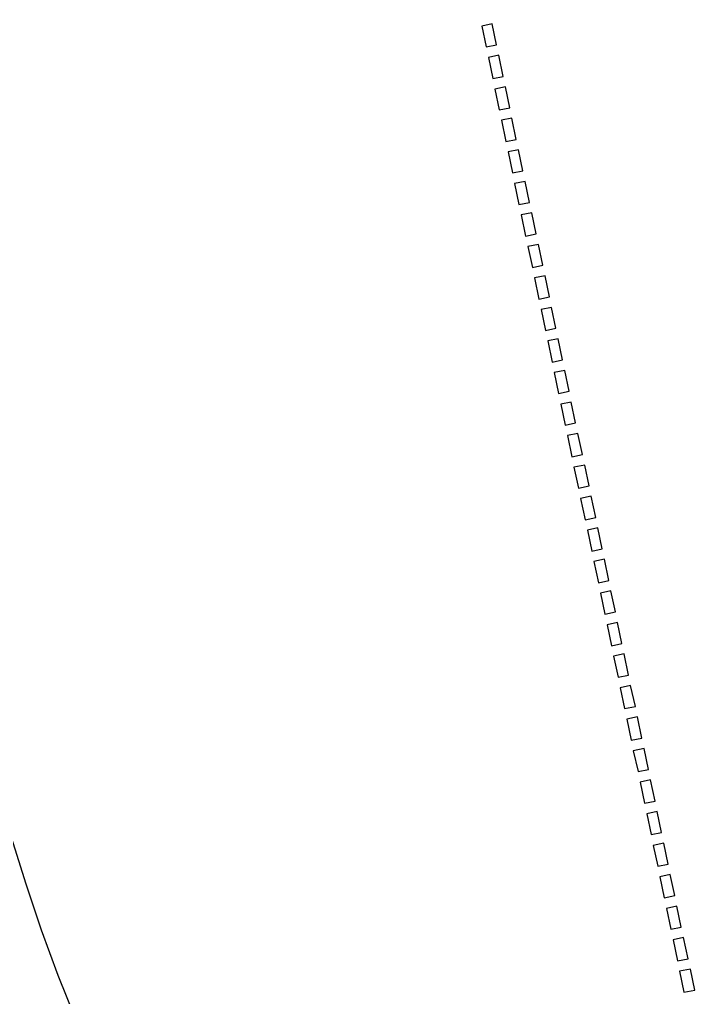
# Model space of a CAD drawing. Header units: centimetres. Extents: x -14.4 to 14.4, y -14.4 to 14.4.
# Drawn here: x -3.173 to -0.968, y 3.884 to 7.024 of the extents above; entities that cross this region are included whole.
import ezdxf
from ezdxf.lldxf.tags import DXFTag

# ---------------------------------------------------------------- set-up
doc = ezdxf.new("R2010")
doc.units = ezdxf.units.CM
doc.header["$MEASUREMENT"] = 0
doc.layers.add('Layer 1', color=7, linetype='Continuous')
tags = doc.linetypes.add('New Line1', pattern=[39354470.199999996, 4372718.9, -34981751.3]).pattern_tags.tags
tags[6:7] = [DXFTag(74, 4), DXFTag(75, 0), DXFTag(340, '0'), DXFTag(46, 1.0), DXFTag(50, 0.0), DXFTag(44, 0.0), DXFTag(45, 0.0)]
tags[4:5] = [DXFTag(74, 4), DXFTag(75, 0), DXFTag(340, '0'), DXFTag(46, 1.0), DXFTag(50, 0.0), DXFTag(44, 0.0), DXFTag(45, 0.0)]
tags = doc.linetypes.add('New Line26', pattern=[39354470.199999996, 4372718.9, -34981751.3]).pattern_tags.tags
tags[6:7] = [DXFTag(74, 4), DXFTag(75, 0), DXFTag(340, '0'), DXFTag(46, 1.0), DXFTag(50, 0.0), DXFTag(44, 0.0), DXFTag(45, 0.0)]
tags[4:5] = [DXFTag(74, 4), DXFTag(75, 0), DXFTag(340, '0'), DXFTag(46, 1.0), DXFTag(50, 0.0), DXFTag(44, 0.0), DXFTag(45, 0.0)]
tags = doc.linetypes.add('New Line28', pattern=[39354470.199999996, 4372718.9, -34981751.3]).pattern_tags.tags
tags[6:7] = [DXFTag(74, 4), DXFTag(75, 0), DXFTag(340, '0'), DXFTag(46, 1.0), DXFTag(50, 0.0), DXFTag(44, 0.0), DXFTag(45, 0.0)]
tags[4:5] = [DXFTag(74, 4), DXFTag(75, 0), DXFTag(340, '0'), DXFTag(46, 1.0), DXFTag(50, 0.0), DXFTag(44, 0.0), DXFTag(45, 0.0)]
tags = doc.linetypes.add('New Line31', pattern=[39354470.199999996, 4372718.9, -34981751.3]).pattern_tags.tags
tags[6:7] = [DXFTag(74, 4), DXFTag(75, 0), DXFTag(340, '0'), DXFTag(46, 1.0), DXFTag(50, 0.0), DXFTag(44, 0.0), DXFTag(45, 0.0)]
tags[4:5] = [DXFTag(74, 4), DXFTag(75, 0), DXFTag(340, '0'), DXFTag(46, 1.0), DXFTag(50, 0.0), DXFTag(44, 0.0), DXFTag(45, 0.0)]
tags = doc.linetypes.add('New Line33', pattern=[39354470.199999996, 4372718.9, -34981751.3]).pattern_tags.tags
tags[6:7] = [DXFTag(74, 4), DXFTag(75, 0), DXFTag(340, '0'), DXFTag(46, 1.0), DXFTag(50, 0.0), DXFTag(44, 0.0), DXFTag(45, 0.0)]
tags[4:5] = [DXFTag(74, 4), DXFTag(75, 0), DXFTag(340, '0'), DXFTag(46, 1.0), DXFTag(50, 0.0), DXFTag(44, 0.0), DXFTag(45, 0.0)]
tags = doc.linetypes.add('New Line35', pattern=[39354470.199999996, 4372718.9, -34981751.3]).pattern_tags.tags
tags[6:7] = [DXFTag(74, 4), DXFTag(75, 0), DXFTag(340, '0'), DXFTag(46, 1.0), DXFTag(50, 0.0), DXFTag(44, 0.0), DXFTag(45, 0.0)]
tags[4:5] = [DXFTag(74, 4), DXFTag(75, 0), DXFTag(340, '0'), DXFTag(46, 1.0), DXFTag(50, 0.0), DXFTag(44, 0.0), DXFTag(45, 0.0)]
tags = doc.linetypes.add('New Line38', pattern=[39354470.199999996, 4372718.9, -34981751.3]).pattern_tags.tags
tags[6:7] = [DXFTag(74, 4), DXFTag(75, 0), DXFTag(340, '0'), DXFTag(46, 1.0), DXFTag(50, 0.0), DXFTag(44, 0.0), DXFTag(45, 0.0)]
tags[4:5] = [DXFTag(74, 4), DXFTag(75, 0), DXFTag(340, '0'), DXFTag(46, 1.0), DXFTag(50, 0.0), DXFTag(44, 0.0), DXFTag(45, 0.0)]
tags = doc.linetypes.add('New Line40', pattern=[39354470.199999996, 4372718.9, -34981751.3]).pattern_tags.tags
tags[6:7] = [DXFTag(74, 4), DXFTag(75, 0), DXFTag(340, '0'), DXFTag(46, 1.0), DXFTag(50, 0.0), DXFTag(44, 0.0), DXFTag(45, 0.0)]
tags[4:5] = [DXFTag(74, 4), DXFTag(75, 0), DXFTag(340, '0'), DXFTag(46, 1.0), DXFTag(50, 0.0), DXFTag(44, 0.0), DXFTag(45, 0.0)]
tags = doc.linetypes.add('New Line43', pattern=[39354470.199999996, 4372718.9, -34981751.3]).pattern_tags.tags
tags[6:7] = [DXFTag(74, 4), DXFTag(75, 0), DXFTag(340, '0'), DXFTag(46, 1.0), DXFTag(50, 0.0), DXFTag(44, 0.0), DXFTag(45, 0.0)]
tags[4:5] = [DXFTag(74, 4), DXFTag(75, 0), DXFTag(340, '0'), DXFTag(46, 1.0), DXFTag(50, 0.0), DXFTag(44, 0.0), DXFTag(45, 0.0)]
tags = doc.linetypes.add('New Line45', pattern=[39354470.199999996, 4372718.9, -34981751.3]).pattern_tags.tags
tags[6:7] = [DXFTag(74, 4), DXFTag(75, 0), DXFTag(340, '0'), DXFTag(46, 1.0), DXFTag(50, 0.0), DXFTag(44, 0.0), DXFTag(45, 0.0)]
tags[4:5] = [DXFTag(74, 4), DXFTag(75, 0), DXFTag(340, '0'), DXFTag(46, 1.0), DXFTag(50, 0.0), DXFTag(44, 0.0), DXFTag(45, 0.0)]
tags = doc.linetypes.add('New Line47', pattern=[39354470.199999996, 4372718.9, -34981751.3]).pattern_tags.tags
tags[6:7] = [DXFTag(74, 4), DXFTag(75, 0), DXFTag(340, '0'), DXFTag(46, 1.0), DXFTag(50, 0.0), DXFTag(44, 0.0), DXFTag(45, 0.0)]
tags[4:5] = [DXFTag(74, 4), DXFTag(75, 0), DXFTag(340, '0'), DXFTag(46, 1.0), DXFTag(50, 0.0), DXFTag(44, 0.0), DXFTag(45, 0.0)]
tags = doc.linetypes.add('New Line50', pattern=[39354470.199999996, 4372718.9, -34981751.3]).pattern_tags.tags
tags[6:7] = [DXFTag(74, 4), DXFTag(75, 0), DXFTag(340, '0'), DXFTag(46, 1.0), DXFTag(50, 0.0), DXFTag(44, 0.0), DXFTag(45, 0.0)]
tags[4:5] = [DXFTag(74, 4), DXFTag(75, 0), DXFTag(340, '0'), DXFTag(46, 1.0), DXFTag(50, 0.0), DXFTag(44, 0.0), DXFTag(45, 0.0)]
tags = doc.linetypes.add('New Line52', pattern=[39354470.199999996, 4372718.9, -34981751.3]).pattern_tags.tags
tags[6:7] = [DXFTag(74, 4), DXFTag(75, 0), DXFTag(340, '0'), DXFTag(46, 1.0), DXFTag(50, 0.0), DXFTag(44, 0.0), DXFTag(45, 0.0)]
tags[4:5] = [DXFTag(74, 4), DXFTag(75, 0), DXFTag(340, '0'), DXFTag(46, 1.0), DXFTag(50, 0.0), DXFTag(44, 0.0), DXFTag(45, 0.0)]
tags = doc.linetypes.add('New Line55', pattern=[39354470.199999996, 4372718.9, -34981751.3]).pattern_tags.tags
tags[6:7] = [DXFTag(74, 4), DXFTag(75, 0), DXFTag(340, '0'), DXFTag(46, 1.0), DXFTag(50, 0.0), DXFTag(44, 0.0), DXFTag(45, 0.0)]
tags[4:5] = [DXFTag(74, 4), DXFTag(75, 0), DXFTag(340, '0'), DXFTag(46, 1.0), DXFTag(50, 0.0), DXFTag(44, 0.0), DXFTag(45, 0.0)]
tags = doc.linetypes.add('New Line57', pattern=[39354470.199999996, 4372718.9, -34981751.3]).pattern_tags.tags
tags[6:7] = [DXFTag(74, 4), DXFTag(75, 0), DXFTag(340, '0'), DXFTag(46, 1.0), DXFTag(50, 0.0), DXFTag(44, 0.0), DXFTag(45, 0.0)]
tags[4:5] = [DXFTag(74, 4), DXFTag(75, 0), DXFTag(340, '0'), DXFTag(46, 1.0), DXFTag(50, 0.0), DXFTag(44, 0.0), DXFTag(45, 0.0)]
tags = doc.linetypes.add('New Line60', pattern=[39354470.199999996, 4372718.9, -34981751.3]).pattern_tags.tags
tags[6:7] = [DXFTag(74, 4), DXFTag(75, 0), DXFTag(340, '0'), DXFTag(46, 1.0), DXFTag(50, 0.0), DXFTag(44, 0.0), DXFTag(45, 0.0)]
tags[4:5] = [DXFTag(74, 4), DXFTag(75, 0), DXFTag(340, '0'), DXFTag(46, 1.0), DXFTag(50, 0.0), DXFTag(44, 0.0), DXFTag(45, 0.0)]
tags = doc.linetypes.add('New Line62', pattern=[39354470.199999996, 4372718.9, -34981751.3]).pattern_tags.tags
tags[6:7] = [DXFTag(74, 4), DXFTag(75, 0), DXFTag(340, '0'), DXFTag(46, 1.0), DXFTag(50, 0.0), DXFTag(44, 0.0), DXFTag(45, 0.0)]
tags[4:5] = [DXFTag(74, 4), DXFTag(75, 0), DXFTag(340, '0'), DXFTag(46, 1.0), DXFTag(50, 0.0), DXFTag(44, 0.0), DXFTag(45, 0.0)]
tags = doc.linetypes.add('New Line64', pattern=[39354470.199999996, 4372718.9, -34981751.3]).pattern_tags.tags
tags[6:7] = [DXFTag(74, 4), DXFTag(75, 0), DXFTag(340, '0'), DXFTag(46, 1.0), DXFTag(50, 0.0), DXFTag(44, 0.0), DXFTag(45, 0.0)]
tags[4:5] = [DXFTag(74, 4), DXFTag(75, 0), DXFTag(340, '0'), DXFTag(46, 1.0), DXFTag(50, 0.0), DXFTag(44, 0.0), DXFTag(45, 0.0)]
tags = doc.linetypes.add('New Line67', pattern=[39354470.199999996, 4372718.9, -34981751.3]).pattern_tags.tags
tags[6:7] = [DXFTag(74, 4), DXFTag(75, 0), DXFTag(340, '0'), DXFTag(46, 1.0), DXFTag(50, 0.0), DXFTag(44, 0.0), DXFTag(45, 0.0)]
tags[4:5] = [DXFTag(74, 4), DXFTag(75, 0), DXFTag(340, '0'), DXFTag(46, 1.0), DXFTag(50, 0.0), DXFTag(44, 0.0), DXFTag(45, 0.0)]
tags = doc.linetypes.add('New Line69', pattern=[39354470.199999996, 4372718.9, -34981751.3]).pattern_tags.tags
tags[6:7] = [DXFTag(74, 4), DXFTag(75, 0), DXFTag(340, '0'), DXFTag(46, 1.0), DXFTag(50, 0.0), DXFTag(44, 0.0), DXFTag(45, 0.0)]
tags[4:5] = [DXFTag(74, 4), DXFTag(75, 0), DXFTag(340, '0'), DXFTag(46, 1.0), DXFTag(50, 0.0), DXFTag(44, 0.0), DXFTag(45, 0.0)]
tags = doc.linetypes.add('New Line72', pattern=[39354470.199999996, 4372718.9, -34981751.3]).pattern_tags.tags
tags[6:7] = [DXFTag(74, 4), DXFTag(75, 0), DXFTag(340, '0'), DXFTag(46, 1.0), DXFTag(50, 0.0), DXFTag(44, 0.0), DXFTag(45, 0.0)]
tags[4:5] = [DXFTag(74, 4), DXFTag(75, 0), DXFTag(340, '0'), DXFTag(46, 1.0), DXFTag(50, 0.0), DXFTag(44, 0.0), DXFTag(45, 0.0)]
tags = doc.linetypes.add('New Line74', pattern=[39354470.199999996, 4372718.9, -34981751.3]).pattern_tags.tags
tags[6:7] = [DXFTag(74, 4), DXFTag(75, 0), DXFTag(340, '0'), DXFTag(46, 1.0), DXFTag(50, 0.0), DXFTag(44, 0.0), DXFTag(45, 0.0)]
tags[4:5] = [DXFTag(74, 4), DXFTag(75, 0), DXFTag(340, '0'), DXFTag(46, 1.0), DXFTag(50, 0.0), DXFTag(44, 0.0), DXFTag(45, 0.0)]
tags = doc.linetypes.add('New Line77', pattern=[39354470.199999996, 4372718.9, -34981751.3]).pattern_tags.tags
tags[6:7] = [DXFTag(74, 4), DXFTag(75, 0), DXFTag(340, '0'), DXFTag(46, 1.0), DXFTag(50, 0.0), DXFTag(44, 0.0), DXFTag(45, 0.0)]
tags[4:5] = [DXFTag(74, 4), DXFTag(75, 0), DXFTag(340, '0'), DXFTag(46, 1.0), DXFTag(50, 0.0), DXFTag(44, 0.0), DXFTag(45, 0.0)]
tags = doc.linetypes.add('New Line79', pattern=[39354470.199999996, 4372718.9, -34981751.3]).pattern_tags.tags
tags[6:7] = [DXFTag(74, 4), DXFTag(75, 0), DXFTag(340, '0'), DXFTag(46, 1.0), DXFTag(50, 0.0), DXFTag(44, 0.0), DXFTag(45, 0.0)]
tags[4:5] = [DXFTag(74, 4), DXFTag(75, 0), DXFTag(340, '0'), DXFTag(46, 1.0), DXFTag(50, 0.0), DXFTag(44, 0.0), DXFTag(45, 0.0)]
tags = doc.linetypes.add('New Line81', pattern=[39354470.199999996, 4372718.9, -34981751.3]).pattern_tags.tags
tags[6:7] = [DXFTag(74, 4), DXFTag(75, 0), DXFTag(340, '0'), DXFTag(46, 1.0), DXFTag(50, 0.0), DXFTag(44, 0.0), DXFTag(45, 0.0)]
tags[4:5] = [DXFTag(74, 4), DXFTag(75, 0), DXFTag(340, '0'), DXFTag(46, 1.0), DXFTag(50, 0.0), DXFTag(44, 0.0), DXFTag(45, 0.0)]
tags = doc.linetypes.add('New Line84', pattern=[39354470.199999996, 4372718.9, -34981751.3]).pattern_tags.tags
tags[6:7] = [DXFTag(74, 4), DXFTag(75, 0), DXFTag(340, '0'), DXFTag(46, 1.0), DXFTag(50, 0.0), DXFTag(44, 0.0), DXFTag(45, 0.0)]
tags[4:5] = [DXFTag(74, 4), DXFTag(75, 0), DXFTag(340, '0'), DXFTag(46, 1.0), DXFTag(50, 0.0), DXFTag(44, 0.0), DXFTag(45, 0.0)]
tags = doc.linetypes.add('New Line86', pattern=[39354470.199999996, 4372718.9, -34981751.3]).pattern_tags.tags
tags[6:7] = [DXFTag(74, 4), DXFTag(75, 0), DXFTag(340, '0'), DXFTag(46, 1.0), DXFTag(50, 0.0), DXFTag(44, 0.0), DXFTag(45, 0.0)]
tags[4:5] = [DXFTag(74, 4), DXFTag(75, 0), DXFTag(340, '0'), DXFTag(46, 1.0), DXFTag(50, 0.0), DXFTag(44, 0.0), DXFTag(45, 0.0)]
tags = doc.linetypes.add('New Line89', pattern=[39354470.199999996, 4372718.9, -34981751.3]).pattern_tags.tags
tags[6:7] = [DXFTag(74, 4), DXFTag(75, 0), DXFTag(340, '0'), DXFTag(46, 1.0), DXFTag(50, 0.0), DXFTag(44, 0.0), DXFTag(45, 0.0)]
tags[4:5] = [DXFTag(74, 4), DXFTag(75, 0), DXFTag(340, '0'), DXFTag(46, 1.0), DXFTag(50, 0.0), DXFTag(44, 0.0), DXFTag(45, 0.0)]
tags = doc.linetypes.add('New Line91', pattern=[39354470.199999996, 4372718.9, -34981751.3]).pattern_tags.tags
tags[6:7] = [DXFTag(74, 4), DXFTag(75, 0), DXFTag(340, '0'), DXFTag(46, 1.0), DXFTag(50, 0.0), DXFTag(44, 0.0), DXFTag(45, 0.0)]
tags[4:5] = [DXFTag(74, 4), DXFTag(75, 0), DXFTag(340, '0'), DXFTag(46, 1.0), DXFTag(50, 0.0), DXFTag(44, 0.0), DXFTag(45, 0.0)]
tags = doc.linetypes.add('New Line93', pattern=[39354470.199999996, 4372718.9, -34981751.3]).pattern_tags.tags
tags[6:7] = [DXFTag(74, 4), DXFTag(75, 0), DXFTag(340, '0'), DXFTag(46, 1.0), DXFTag(50, 0.0), DXFTag(44, 0.0), DXFTag(45, 0.0)]
tags[4:5] = [DXFTag(74, 4), DXFTag(75, 0), DXFTag(340, '0'), DXFTag(46, 1.0), DXFTag(50, 0.0), DXFTag(44, 0.0), DXFTag(45, 0.0)]
tags = doc.linetypes.add('New Line96', pattern=[39354470.199999996, 4372718.9, -34981751.3]).pattern_tags.tags
tags[6:7] = [DXFTag(74, 4), DXFTag(75, 0), DXFTag(340, '0'), DXFTag(46, 1.0), DXFTag(50, 0.0), DXFTag(44, 0.0), DXFTag(45, 0.0)]
tags[4:5] = [DXFTag(74, 4), DXFTag(75, 0), DXFTag(340, '0'), DXFTag(46, 1.0), DXFTag(50, 0.0), DXFTag(44, 0.0), DXFTag(45, 0.0)]
tags = doc.linetypes.add('New Line98', pattern=[39354470.199999996, 4372718.9, -34981751.3]).pattern_tags.tags
tags[6:7] = [DXFTag(74, 4), DXFTag(75, 0), DXFTag(340, '0'), DXFTag(46, 1.0), DXFTag(50, 0.0), DXFTag(44, 0.0), DXFTag(45, 0.0)]
tags[4:5] = [DXFTag(74, 4), DXFTag(75, 0), DXFTag(340, '0'), DXFTag(46, 1.0), DXFTag(50, 0.0), DXFTag(44, 0.0), DXFTag(45, 0.0)]

msp = doc.modelspace()

# ---------------------------------------------------------------- linework, layer by layer
at = {"layer": 'Layer 1', "color": 16, "linetype": 'New Line1', "lineweight": 25}
msp.add_open_spline([(0.12846, 13.36284), (-0.33776, 13.36284), (-0.71601, 12.92147), (-0.71601, 11.89579), (-0.71601, 11.89579), (-0.82514, 12.47589), (-1.08516, 12.88459), (-1.38813, 12.88459), (-1.38813, 12.88459), (-1.78939, 12.88459), (-2.58808, 12.45567), (-2.11519, 11.28505), (-2.11519, 11.28505), (-3.63478, 9.46595), (-4.28084, 4.82834), (-2.11412, 2.37828), (-2.11412, 2.37828), (-4.57524, 4.49917), (-9.16838, 3.85118), (-10.97673, 2.34058), (-10.97673, 2.34058), (-12.14735, 2.81347), (-12.57626, 2.01478), (-12.57626, 1.61352), (-12.57626, 1.61352), (-12.57626, 1.31055), (-12.16756, 1.05052), (-11.58746, 0.94139), (-11.58746, 0.94139), (-12.61315, 0.94139), (-13.05451, 0.56315), (-13.05451, 0.09693), (-13.05451, 0.09693), (-13.05451, -0.33846), (-12.71917, -0.6966), (-11.7878, -0.74216), (-11.7878, -0.74216), (-12.22709, -0.87177), (-12.5181, -1.09727), (-12.5181, -1.35289), (-12.5181, -1.35289), (-12.5181, -1.75415), (-12.33591, -2.69676), (-10.91856, -2.07995), (-10.91856, -2.07995), (-9.66314, -3.79138), (-5.02522, -4.40025), (-2.37909, -2.35246), (-2.37909, -2.35246), (-4.52343, -4.80799), (-3.87706, -9.42383), (-2.36186, -11.23769), (-2.36186, -11.23769), (-2.83475, -12.40831), (-2.03606, -12.83723), (-1.6348, -12.83723), (-1.6348, -12.83723), (-1.33182, -12.83723), (-1.0718, -12.42853), (-0.96267, -11.84843), (-0.96267, -11.84843), (-0.96267, -12.87411), (-0.58442, -13.31547), (-0.1182, -13.31547), (-0.1182, -13.31547), (0.31719, -13.31547), (0.67533, -12.98013), (0.72088, -12.04877), (0.72088, -12.04877), (0.8505, -12.48806), (1.07599, -12.77906), (1.33162, -12.77906), (1.33162, -12.77906), (1.73288, -12.77906), (2.67549, -12.59687), (2.05868, -11.17953), (2.05868, -11.17953), (3.82119, -9.88663), (4.4142, -5.00618), (2.14054, -2.40847), (2.14054, -2.40847), (4.73811, -4.6827), (9.61968, -4.08925), (10.91267, -2.32661), (10.91267, -2.32661), (12.33002, -2.94343), (12.5122, -2.00081), (12.51221, -1.59955), (12.51221, -1.59955), (12.51221, -1.34393), (12.2212, -1.11843), (11.78191, -0.98882), (11.78191, -0.98882), (12.71327, -0.94326), (13.04862, -0.58512), (13.04862, -0.14974), (13.04862, -0.14974), (13.04862, 0.31648), (12.60725, 0.69473), (11.58157, 0.69473), (11.58157, 0.69473), (12.16167, 0.80386), (12.57037, 1.06388), (12.57037, 1.36686), (12.57037, 1.36686), (12.57037, 1.76812), (12.14146, 2.56681), (10.97083, 2.09392), (10.97083, 2.09392), (9.1482, 3.61646), (4.49635, 4.26289), (2.05006, 2.081), (2.05006, 2.081), (2.04519, 2.08513), (2.03987, 2.08874), (2.03498, 2.09284), (2.03498, 2.09284), (4.71719, 4.569), (4.15384, 9.87092), (2.30534, 11.22689), (2.30534, 11.22689), (2.92215, 12.64423), (1.97954, 12.82642), (1.57828, 12.82643), (1.57828, 12.82643), (1.32266, 12.82643), (1.09716, 12.53542), (0.96755, 12.09613), (0.96755, 12.09613), (0.92199, 13.02749), (0.56385, 13.36284), (0.12846, 13.36284)], degree=3, knots=[0, 0, 0, 0, 0.0294118, 0.0294118, 0.0294118, 0.0294118, 0.0588235, 0.0588235, 0.0588235, 0.0588235, 0.0882353, 0.0882353, 0.0882353, 0.0882353, 0.1176471, 0.1176471, 0.1176471, 0.1176471, 0.1470588, 0.1470588, 0.1470588, 0.1470588, 0.1764706, 0.1764706, 0.1764706, 0.1764706, 0.2058824, 0.2058824, 0.2058824, 0.2058824, 0.2352941, 0.2352941, 0.2352941, 0.2352941, 0.2647059, 0.2647059, 0.2647059, 0.2647059, 0.2941176, 0.2941176, 0.2941176, 0.2941176, 0.3235294, 0.3235294, 0.3235294, 0.3235294, 0.3529412, 0.3529412, 0.3529412, 0.3529412, 0.3823529, 0.3823529, 0.3823529, 0.3823529, 0.4117647, 0.4117647, 0.4117647, 0.4117647, 0.4411765, 0.4411765, 0.4411765, 0.4411765, 0.4705882, 0.4705882, 0.4705882, 0.4705882, 0.5, 0.5, 0.5, 0.5, 0.5294118, 0.5294118, 0.5294118, 0.5294118, 0.5588235, 0.5588235, 0.5588235, 0.5588235, 0.5882353, 0.5882353, 0.5882353, 0.5882353, 0.6176471, 0.6176471, 0.6176471, 0.6176471, 0.6470588, 0.6470588, 0.6470588, 0.6470588, 0.6764706, 0.6764706, 0.6764706, 0.6764706, 0.7058824, 0.7058824, 0.7058824, 0.7058824, 0.7352941, 0.7352941, 0.7352941, 0.7352941, 0.7647059, 0.7647059, 0.7647059, 0.7647059, 0.7941176, 0.7941176, 0.7941176, 0.7941176, 0.8235294, 0.8235294, 0.8235294, 0.8235294, 0.8529412, 0.8529412, 0.8529412, 0.8529412, 0.8823529, 0.8823529, 0.8823529, 0.8823529, 0.9117647, 0.9117647, 0.9117647, 0.9117647, 0.9411765, 0.9411765, 0.9411765, 0.9411765, 1, 1, 1, 1], dxfattribs=at)
at = {"layer": 'Layer 1', "color": 16, "linetype": 'New Line26', "lineweight": 25}
msp.add_open_spline([(-1.65634, 7.01101), (-1.65634, 7.01101), (-1.64234, 6.94315), (-1.64234, 6.94315), (-1.64234, 6.94315), (-1.64234, 6.94315), (-1.67573, 6.93669), (-1.67573, 6.93669), (-1.67573, 6.93669), (-1.67573, 6.93669), (-1.68973, 7.00347), (-1.68973, 7.00347), (-1.68973, 7.00347), (-1.68973, 7.00347), (-1.65634, 7.01101), (-1.65634, 7.01101)], degree=3, knots=[0, 0, 0, 0, 0.2, 0.2, 0.2, 0.2, 0.4, 0.4, 0.4, 0.4, 0.6, 0.6, 0.6, 0.6, 1, 1, 1, 1], dxfattribs=at)
at = {"layer": 'Layer 1', "color": 16, "linetype": 'New Line28', "lineweight": 25}
msp.add_open_spline([(-1.6348, 6.90976), (-1.6348, 6.90976), (-1.62079, 6.8419), (-1.62079, 6.8419), (-1.62079, 6.8419), (-1.62079, 6.8419), (-1.65418, 6.83544), (-1.65418, 6.83544), (-1.65418, 6.83544), (-1.65418, 6.83544), (-1.66819, 6.90222), (-1.66819, 6.90222), (-1.66819, 6.90222), (-1.66819, 6.90222), (-1.6348, 6.90976), (-1.6348, 6.90976)], degree=3, knots=[0, 0, 0, 0, 0.2, 0.2, 0.2, 0.2, 0.4, 0.4, 0.4, 0.4, 0.6, 0.6, 0.6, 0.6, 1, 1, 1, 1], dxfattribs=at)
at = {"layer": 'Layer 1', "color": 16, "linetype": 'New Line31', "lineweight": 25}
msp.add_open_spline([(-1.61325, 6.80851), (-1.61325, 6.80851), (-1.59925, 6.74065), (-1.59925, 6.74065), (-1.59925, 6.74065), (-1.59925, 6.74065), (-1.63372, 6.73419), (-1.63372, 6.73419), (-1.63372, 6.73419), (-1.63372, 6.73419), (-1.64772, 6.80097), (-1.64772, 6.80097), (-1.64772, 6.80097), (-1.64772, 6.80097), (-1.61325, 6.80851), (-1.61325, 6.80851)], degree=3, knots=[0, 0, 0, 0, 0.2, 0.2, 0.2, 0.2, 0.4, 0.4, 0.4, 0.4, 0.6, 0.6, 0.6, 0.6, 1, 1, 1, 1], dxfattribs=at)
at = {"layer": 'Layer 1', "color": 16, "linetype": 'New Line33', "lineweight": 25}
msp.add_open_spline([(-1.59279, 6.70726), (-1.59279, 6.70726), (-1.57878, 6.6394), (-1.57878, 6.6394), (-1.57878, 6.6394), (-1.57878, 6.6394), (-1.61218, 6.63294), (-1.61218, 6.63294), (-1.61218, 6.63294), (-1.61218, 6.63294), (-1.62618, 6.7008), (-1.62618, 6.7008), (-1.62618, 6.7008), (-1.62618, 6.7008), (-1.59279, 6.70726), (-1.59279, 6.70726)], degree=3, knots=[0, 0, 0, 0, 0.2, 0.2, 0.2, 0.2, 0.4, 0.4, 0.4, 0.4, 0.6, 0.6, 0.6, 0.6, 1, 1, 1, 1], dxfattribs=at)
at = {"layer": 'Layer 1', "color": 16, "linetype": 'New Line35', "lineweight": 25}
msp.add_open_spline([(-1.57124, 6.60601), (-1.57124, 6.60601), (-1.55724, 6.53815), (-1.55724, 6.53815), (-1.55724, 6.53815), (-1.55724, 6.53815), (-1.59063, 6.53169), (-1.59063, 6.53169), (-1.59063, 6.53169), (-1.59063, 6.53169), (-1.60464, 6.59955), (-1.60464, 6.59955), (-1.60464, 6.59955), (-1.60464, 6.59955), (-1.57124, 6.60601), (-1.57124, 6.60601)], degree=3, knots=[0, 0, 0, 0, 0.2, 0.2, 0.2, 0.2, 0.4, 0.4, 0.4, 0.4, 0.6, 0.6, 0.6, 0.6, 1, 1, 1, 1], dxfattribs=at)
at = {"layer": 'Layer 1', "color": 16, "linetype": 'New Line38', "lineweight": 25}
msp.add_open_spline([(-1.5497, 6.50476), (-1.5497, 6.50476), (-1.5357, 6.4369), (-1.5357, 6.4369), (-1.5357, 6.4369), (-1.5357, 6.4369), (-1.57017, 6.43044), (-1.57017, 6.43044), (-1.57017, 6.43044), (-1.57017, 6.43044), (-1.58417, 6.4983), (-1.58417, 6.4983), (-1.58417, 6.4983), (-1.58417, 6.4983), (-1.5497, 6.50476), (-1.5497, 6.50476)], degree=3, knots=[0, 0, 0, 0, 0.2, 0.2, 0.2, 0.2, 0.4, 0.4, 0.4, 0.4, 0.6, 0.6, 0.6, 0.6, 1, 1, 1, 1], dxfattribs=at)
at = {"layer": 'Layer 1', "color": 16, "linetype": 'New Line40', "lineweight": 25}
msp.add_open_spline([(-1.52924, 6.40351), (-1.52924, 6.40351), (-1.51523, 6.33673), (-1.51523, 6.33673), (-1.51523, 6.33673), (-1.51523, 6.33673), (-1.54863, 6.32919), (-1.54863, 6.32919), (-1.54863, 6.32919), (-1.54863, 6.32919), (-1.56263, 6.39705), (-1.56263, 6.39705), (-1.56263, 6.39705), (-1.56263, 6.39705), (-1.52924, 6.40351), (-1.52924, 6.40351)], degree=3, knots=[0, 0, 0, 0, 0.2, 0.2, 0.2, 0.2, 0.4, 0.4, 0.4, 0.4, 0.6, 0.6, 0.6, 0.6, 1, 1, 1, 1], dxfattribs=at)
at = {"layer": 'Layer 1', "color": 16, "linetype": 'New Line43', "lineweight": 25}
msp.add_open_spline([(-1.50769, 6.30226), (-1.50769, 6.30226), (-1.49369, 6.23548), (-1.49369, 6.23548), (-1.49369, 6.23548), (-1.49369, 6.23548), (-1.52708, 6.22794), (-1.52708, 6.22794), (-1.52708, 6.22794), (-1.52708, 6.22794), (-1.54109, 6.2958), (-1.54109, 6.2958), (-1.54109, 6.2958), (-1.54109, 6.2958), (-1.50769, 6.30226), (-1.50769, 6.30226)], degree=3, knots=[0, 0, 0, 0, 0.2, 0.2, 0.2, 0.2, 0.4, 0.4, 0.4, 0.4, 0.6, 0.6, 0.6, 0.6, 1, 1, 1, 1], dxfattribs=at)
at = {"layer": 'Layer 1', "color": 16, "linetype": 'New Line45', "lineweight": 25}
msp.add_open_spline([(-1.48615, 6.20101), (-1.48615, 6.20101), (-1.47215, 6.13423), (-1.47215, 6.13423), (-1.47215, 6.13423), (-1.47215, 6.13423), (-1.50662, 6.12669), (-1.50662, 6.12669), (-1.50662, 6.12669), (-1.50662, 6.12669), (-1.52062, 6.19455), (-1.52062, 6.19455), (-1.52062, 6.19455), (-1.52062, 6.19455), (-1.48615, 6.20101), (-1.48615, 6.20101)], degree=3, knots=[0, 0, 0, 0, 0.2, 0.2, 0.2, 0.2, 0.4, 0.4, 0.4, 0.4, 0.6, 0.6, 0.6, 0.6, 1, 1, 1, 1], dxfattribs=at)
at = {"layer": 'Layer 1', "color": 16, "linetype": 'New Line47', "lineweight": 25}
msp.add_open_spline([(-1.46569, 6.09976), (-1.46569, 6.09976), (-1.45168, 6.03298), (-1.45168, 6.03298), (-1.45168, 6.03298), (-1.45168, 6.03298), (-1.48507, 6.02544), (-1.48507, 6.02544), (-1.48507, 6.02544), (-1.48507, 6.02544), (-1.49908, 6.0933), (-1.49908, 6.0933), (-1.49908, 6.0933), (-1.49908, 6.0933), (-1.46569, 6.09976), (-1.46569, 6.09976)], degree=3, knots=[0, 0, 0, 0, 0.2, 0.2, 0.2, 0.2, 0.4, 0.4, 0.4, 0.4, 0.6, 0.6, 0.6, 0.6, 1, 1, 1, 1], dxfattribs=at)
at = {"layer": 'Layer 1', "color": 16, "linetype": 'New Line50', "lineweight": 25}
msp.add_open_spline([(-1.44414, 5.99851), (-1.44414, 5.99851), (-1.43014, 5.93173), (-1.43014, 5.93173), (-1.43014, 5.93173), (-1.43014, 5.93173), (-1.46353, 5.92419), (-1.46353, 5.92419), (-1.46353, 5.92419), (-1.46353, 5.92419), (-1.47753, 5.99205), (-1.47753, 5.99205), (-1.47753, 5.99205), (-1.47753, 5.99205), (-1.44414, 5.99851), (-1.44414, 5.99851)], degree=3, knots=[0, 0, 0, 0, 0.2, 0.2, 0.2, 0.2, 0.4, 0.4, 0.4, 0.4, 0.6, 0.6, 0.6, 0.6, 1, 1, 1, 1], dxfattribs=at)
at = {"layer": 'Layer 1', "color": 16, "linetype": 'New Line52', "lineweight": 25}
msp.add_open_spline([(-1.4226, 5.89726), (-1.4226, 5.89726), (-1.4086, 5.83048), (-1.4086, 5.83048), (-1.4086, 5.83048), (-1.4086, 5.83048), (-1.44307, 5.82294), (-1.44307, 5.82294), (-1.44307, 5.82294), (-1.44307, 5.82294), (-1.45707, 5.8908), (-1.45707, 5.8908), (-1.45707, 5.8908), (-1.45707, 5.8908), (-1.4226, 5.89726), (-1.4226, 5.89726)], degree=3, knots=[0, 0, 0, 0, 0.2, 0.2, 0.2, 0.2, 0.4, 0.4, 0.4, 0.4, 0.6, 0.6, 0.6, 0.6, 1, 1, 1, 1], dxfattribs=at)
at = {"layer": 'Layer 1', "color": 16, "linetype": 'New Line55', "lineweight": 25}
msp.add_open_spline([(-1.40214, 5.79601), (-1.40214, 5.79601), (-1.38813, 5.72923), (-1.38813, 5.72923), (-1.38813, 5.72923), (-1.38813, 5.72923), (-1.42152, 5.72169), (-1.42152, 5.72169), (-1.42152, 5.72169), (-1.42152, 5.72169), (-1.43553, 5.78955), (-1.43553, 5.78955), (-1.43553, 5.78955), (-1.43553, 5.78955), (-1.40214, 5.79601), (-1.40214, 5.79601)], degree=3, knots=[0, 0, 0, 0, 0.2, 0.2, 0.2, 0.2, 0.4, 0.4, 0.4, 0.4, 0.6, 0.6, 0.6, 0.6, 1, 1, 1, 1], dxfattribs=at)
at = {"layer": 'Layer 1', "color": 16, "linetype": 'New Line57', "lineweight": 25}
msp.add_open_spline([(-1.38059, 5.69476), (-1.38059, 5.69476), (-1.36659, 5.62798), (-1.36659, 5.62798), (-1.36659, 5.62798), (-1.36659, 5.62798), (-1.39998, 5.62044), (-1.39998, 5.62044), (-1.39998, 5.62044), (-1.39998, 5.62044), (-1.41398, 5.6883), (-1.41398, 5.6883), (-1.41398, 5.6883), (-1.41398, 5.6883), (-1.38059, 5.69476), (-1.38059, 5.69476)], degree=3, knots=[0, 0, 0, 0, 0.2, 0.2, 0.2, 0.2, 0.4, 0.4, 0.4, 0.4, 0.6, 0.6, 0.6, 0.6, 1, 1, 1, 1], dxfattribs=at)
at = {"layer": 'Layer 1', "color": 16, "linetype": 'New Line60', "lineweight": 25}
msp.add_open_spline([(-1.35905, 5.59351), (-1.35905, 5.59351), (-1.34505, 5.52673), (-1.34505, 5.52673), (-1.34505, 5.52673), (-1.34505, 5.52673), (-1.37844, 5.51919), (-1.37844, 5.51919), (-1.37844, 5.51919), (-1.37844, 5.51919), (-1.39352, 5.58705), (-1.39352, 5.58705), (-1.39352, 5.58705), (-1.39352, 5.58705), (-1.35905, 5.59351), (-1.35905, 5.59351)], degree=3, knots=[0, 0, 0, 0, 0.2, 0.2, 0.2, 0.2, 0.4, 0.4, 0.4, 0.4, 0.6, 0.6, 0.6, 0.6, 1, 1, 1, 1], dxfattribs=at)
at = {"layer": 'Layer 1', "color": 16, "linetype": 'New Line62', "lineweight": 25}
msp.add_open_spline([(-1.33859, 5.49334), (-1.33859, 5.49334), (-1.32351, 5.42548), (-1.32351, 5.42548), (-1.32351, 5.42548), (-1.32351, 5.42548), (-1.35797, 5.41794), (-1.35797, 5.41794), (-1.35797, 5.41794), (-1.35797, 5.41794), (-1.37198, 5.4858), (-1.37198, 5.4858), (-1.37198, 5.4858), (-1.37198, 5.4858), (-1.33859, 5.49334), (-1.33859, 5.49334)], degree=3, knots=[0, 0, 0, 0, 0.2, 0.2, 0.2, 0.2, 0.4, 0.4, 0.4, 0.4, 0.6, 0.6, 0.6, 0.6, 1, 1, 1, 1], dxfattribs=at)
at = {"layer": 'Layer 1', "color": 16, "linetype": 'New Line64', "lineweight": 25}
msp.add_open_spline([(-1.31704, 5.39209), (-1.31704, 5.39209), (-1.30304, 5.32423), (-1.30304, 5.32423), (-1.30304, 5.32423), (-1.30304, 5.32423), (-1.33643, 5.31669), (-1.33643, 5.31669), (-1.33643, 5.31669), (-1.33643, 5.31669), (-1.35043, 5.38455), (-1.35043, 5.38455), (-1.35043, 5.38455), (-1.35043, 5.38455), (-1.31704, 5.39209), (-1.31704, 5.39209)], degree=3, knots=[0, 0, 0, 0, 0.2, 0.2, 0.2, 0.2, 0.4, 0.4, 0.4, 0.4, 0.6, 0.6, 0.6, 0.6, 1, 1, 1, 1], dxfattribs=at)
at = {"layer": 'Layer 1', "color": 16, "linetype": 'New Line67', "lineweight": 25}
msp.add_open_spline([(-1.2955, 5.29084), (-1.2955, 5.29084), (-1.2815, 5.22298), (-1.2815, 5.22298), (-1.2815, 5.22298), (-1.2815, 5.22298), (-1.31489, 5.21544), (-1.31489, 5.21544), (-1.31489, 5.21544), (-1.31489, 5.21544), (-1.32997, 5.2833), (-1.32997, 5.2833), (-1.32997, 5.2833), (-1.32997, 5.2833), (-1.2955, 5.29084), (-1.2955, 5.29084)], degree=3, knots=[0, 0, 0, 0, 0.2, 0.2, 0.2, 0.2, 0.4, 0.4, 0.4, 0.4, 0.6, 0.6, 0.6, 0.6, 1, 1, 1, 1], dxfattribs=at)
at = {"layer": 'Layer 1', "color": 16, "linetype": 'New Line69', "lineweight": 25}
msp.add_open_spline([(-1.27503, 5.18959), (-1.27503, 5.18959), (-1.25995, 5.12173), (-1.25995, 5.12173), (-1.25995, 5.12173), (-1.25995, 5.12173), (-1.29442, 5.11419), (-1.29442, 5.11419), (-1.29442, 5.11419), (-1.29442, 5.11419), (-1.30843, 5.18205), (-1.30843, 5.18205), (-1.30843, 5.18205), (-1.30843, 5.18205), (-1.27503, 5.18959), (-1.27503, 5.18959)], degree=3, knots=[0, 0, 0, 0, 0.2, 0.2, 0.2, 0.2, 0.4, 0.4, 0.4, 0.4, 0.6, 0.6, 0.6, 0.6, 1, 1, 1, 1], dxfattribs=at)
at = {"layer": 'Layer 1', "color": 16, "linetype": 'New Line72', "lineweight": 25}
msp.add_open_spline([(-1.25349, 5.08834), (-1.25349, 5.08834), (-1.23949, 5.02048), (-1.23949, 5.02048), (-1.23949, 5.02048), (-1.23949, 5.02048), (-1.27288, 5.01294), (-1.27288, 5.01294), (-1.27288, 5.01294), (-1.27288, 5.01294), (-1.28688, 5.0808), (-1.28688, 5.0808), (-1.28688, 5.0808), (-1.28688, 5.0808), (-1.25349, 5.08834), (-1.25349, 5.08834)], degree=3, knots=[0, 0, 0, 0, 0.2, 0.2, 0.2, 0.2, 0.4, 0.4, 0.4, 0.4, 0.6, 0.6, 0.6, 0.6, 1, 1, 1, 1], dxfattribs=at)
at = {"layer": 'Layer 1', "color": 16, "linetype": 'New Line74', "lineweight": 25}
msp.add_open_spline([(-1.23195, 4.98709), (-1.23195, 4.98709), (-1.21795, 4.91923), (-1.21795, 4.91923), (-1.21795, 4.91923), (-1.21795, 4.91923), (-1.25134, 4.91277), (-1.25134, 4.91277), (-1.25134, 4.91277), (-1.25134, 4.91277), (-1.26642, 4.97955), (-1.26642, 4.97955), (-1.26642, 4.97955), (-1.26642, 4.97955), (-1.23195, 4.98709), (-1.23195, 4.98709)], degree=3, knots=[0, 0, 0, 0, 0.2, 0.2, 0.2, 0.2, 0.4, 0.4, 0.4, 0.4, 0.6, 0.6, 0.6, 0.6, 1, 1, 1, 1], dxfattribs=at)
at = {"layer": 'Layer 1', "color": 16, "linetype": 'New Line77', "lineweight": 25}
msp.add_open_spline([(-1.21148, 4.88584), (-1.21148, 4.88584), (-1.1964, 4.81798), (-1.1964, 4.81798), (-1.1964, 4.81798), (-1.1964, 4.81798), (-1.23087, 4.81152), (-1.23087, 4.81152), (-1.23087, 4.81152), (-1.23087, 4.81152), (-1.24487, 4.8783), (-1.24487, 4.8783), (-1.24487, 4.8783), (-1.24487, 4.8783), (-1.21148, 4.88584), (-1.21148, 4.88584)], degree=3, knots=[0, 0, 0, 0, 0.2, 0.2, 0.2, 0.2, 0.4, 0.4, 0.4, 0.4, 0.6, 0.6, 0.6, 0.6, 1, 1, 1, 1], dxfattribs=at)
at = {"layer": 'Layer 1', "color": 16, "linetype": 'New Line79', "lineweight": 25}
msp.add_open_spline([(-1.18994, 4.78459), (-1.18994, 4.78459), (-1.17594, 4.71673), (-1.17594, 4.71673), (-1.17594, 4.71673), (-1.17594, 4.71673), (-1.20933, 4.71027), (-1.20933, 4.71027), (-1.20933, 4.71027), (-1.20933, 4.71027), (-1.22333, 4.77705), (-1.22333, 4.77705), (-1.22333, 4.77705), (-1.22333, 4.77705), (-1.18994, 4.78459), (-1.18994, 4.78459)], degree=3, knots=[0, 0, 0, 0, 0.2, 0.2, 0.2, 0.2, 0.4, 0.4, 0.4, 0.4, 0.6, 0.6, 0.6, 0.6, 1, 1, 1, 1], dxfattribs=at)
at = {"layer": 'Layer 1', "color": 16, "linetype": 'New Line81', "lineweight": 25}
msp.add_open_spline([(-1.1684, 4.68334), (-1.1684, 4.68334), (-1.1544, 4.61548), (-1.1544, 4.61548), (-1.1544, 4.61548), (-1.1544, 4.61548), (-1.18779, 4.60902), (-1.18779, 4.60902), (-1.18779, 4.60902), (-1.18779, 4.60902), (-1.20287, 4.6758), (-1.20287, 4.6758), (-1.20287, 4.6758), (-1.20287, 4.6758), (-1.1684, 4.68334), (-1.1684, 4.68334)], degree=3, knots=[0, 0, 0, 0, 0.2, 0.2, 0.2, 0.2, 0.4, 0.4, 0.4, 0.4, 0.6, 0.6, 0.6, 0.6, 1, 1, 1, 1], dxfattribs=at)
at = {"layer": 'Layer 1', "color": 16, "linetype": 'New Line84', "lineweight": 25}
msp.add_open_spline([(-1.14793, 4.58209), (-1.14793, 4.58209), (-1.13285, 4.51423), (-1.13285, 4.51423), (-1.13285, 4.51423), (-1.13285, 4.51423), (-1.16732, 4.50776), (-1.16732, 4.50776), (-1.16732, 4.50776), (-1.16732, 4.50776), (-1.18132, 4.57455), (-1.18132, 4.57455), (-1.18132, 4.57455), (-1.18132, 4.57455), (-1.14793, 4.58209), (-1.14793, 4.58209)], degree=3, knots=[0, 0, 0, 0, 0.2, 0.2, 0.2, 0.2, 0.4, 0.4, 0.4, 0.4, 0.6, 0.6, 0.6, 0.6, 1, 1, 1, 1], dxfattribs=at)
at = {"layer": 'Layer 1', "color": 16, "linetype": 'New Line86', "lineweight": 25}
msp.add_open_spline([(-1.12639, 4.48084), (-1.12639, 4.48084), (-1.11239, 4.41298), (-1.11239, 4.41298), (-1.11239, 4.41298), (-1.11239, 4.41298), (-1.14578, 4.40652), (-1.14578, 4.40652), (-1.14578, 4.40652), (-1.14578, 4.40652), (-1.15978, 4.4733), (-1.15978, 4.4733), (-1.15978, 4.4733), (-1.15978, 4.4733), (-1.12639, 4.48084), (-1.12639, 4.48084)], degree=3, knots=[0, 0, 0, 0, 0.2, 0.2, 0.2, 0.2, 0.4, 0.4, 0.4, 0.4, 0.6, 0.6, 0.6, 0.6, 1, 1, 1, 1], dxfattribs=at)
at = {"layer": 'Layer 1', "color": 16, "linetype": 'New Line89', "lineweight": 25}
msp.add_open_spline([(-1.10485, 4.37959), (-1.10485, 4.37959), (-1.09085, 4.31173), (-1.09085, 4.31173), (-1.09085, 4.31173), (-1.09085, 4.31173), (-1.12424, 4.30527), (-1.12424, 4.30527), (-1.12424, 4.30527), (-1.12424, 4.30527), (-1.13932, 4.37205), (-1.13932, 4.37205), (-1.13932, 4.37205), (-1.13932, 4.37205), (-1.10485, 4.37959), (-1.10485, 4.37959)], degree=3, knots=[0, 0, 0, 0, 0.2, 0.2, 0.2, 0.2, 0.4, 0.4, 0.4, 0.4, 0.6, 0.6, 0.6, 0.6, 1, 1, 1, 1], dxfattribs=at)
at = {"layer": 'Layer 1', "color": 16, "linetype": 'New Line91', "lineweight": 25}
msp.add_open_spline([(-1.08438, 4.27834), (-1.08438, 4.27834), (-1.0693, 4.21048), (-1.0693, 4.21048), (-1.0693, 4.21048), (-1.0693, 4.21048), (-1.10377, 4.20401), (-1.10377, 4.20401), (-1.10377, 4.20401), (-1.10377, 4.20401), (-1.11777, 4.2708), (-1.11777, 4.2708), (-1.11777, 4.2708), (-1.11777, 4.2708), (-1.08438, 4.27834), (-1.08438, 4.27834)], degree=3, knots=[0, 0, 0, 0, 0.2, 0.2, 0.2, 0.2, 0.4, 0.4, 0.4, 0.4, 0.6, 0.6, 0.6, 0.6, 1, 1, 1, 1], dxfattribs=at)
at = {"layer": 'Layer 1', "color": 16, "linetype": 'New Line93', "lineweight": 25}
msp.add_open_spline([(-1.06284, 4.17709), (-1.06284, 4.17709), (-1.04884, 4.10923), (-1.04884, 4.10923), (-1.04884, 4.10923), (-1.04884, 4.10923), (-1.08223, 4.10276), (-1.08223, 4.10276), (-1.08223, 4.10276), (-1.08223, 4.10276), (-1.09623, 4.16955), (-1.09623, 4.16955), (-1.09623, 4.16955), (-1.09623, 4.16955), (-1.06284, 4.17709), (-1.06284, 4.17709)], degree=3, knots=[0, 0, 0, 0, 0.2, 0.2, 0.2, 0.2, 0.4, 0.4, 0.4, 0.4, 0.6, 0.6, 0.6, 0.6, 1, 1, 1, 1], dxfattribs=at)
at = {"layer": 'Layer 1', "color": 16, "linetype": 'New Line96', "lineweight": 25}
msp.add_open_spline([(-1.0413, 4.07584), (-1.0413, 4.07584), (-1.0273, 4.00798), (-1.0273, 4.00798), (-1.0273, 4.00798), (-1.0273, 4.00798), (-1.06069, 4.00151), (-1.06069, 4.00151), (-1.06069, 4.00151), (-1.06069, 4.00151), (-1.07469, 4.0683), (-1.07469, 4.0683), (-1.07469, 4.0683), (-1.07469, 4.0683), (-1.0413, 4.07584), (-1.0413, 4.07584)], degree=3, knots=[0, 0, 0, 0, 0.2, 0.2, 0.2, 0.2, 0.4, 0.4, 0.4, 0.4, 0.6, 0.6, 0.6, 0.6, 1, 1, 1, 1], dxfattribs=at)
at = {"layer": 'Layer 1', "color": 16, "linetype": 'New Line98', "lineweight": 25}
msp.add_open_spline([(-1.01976, 3.97459), (-1.01976, 3.97459), (-1.00575, 3.90673), (-1.00575, 3.90673), (-1.00575, 3.90673), (-1.00575, 3.90673), (-1.04022, 3.90026), (-1.04022, 3.90026), (-1.04022, 3.90026), (-1.04022, 3.90026), (-1.05422, 3.96812), (-1.05422, 3.96812), (-1.05422, 3.96812), (-1.05422, 3.96812), (-1.01976, 3.97459), (-1.01976, 3.97459)], degree=3, knots=[0, 0, 0, 0, 0.2, 0.2, 0.2, 0.2, 0.4, 0.4, 0.4, 0.4, 0.6, 0.6, 0.6, 0.6, 1, 1, 1, 1], dxfattribs=at)

doc.saveas('drawing.dxf')
